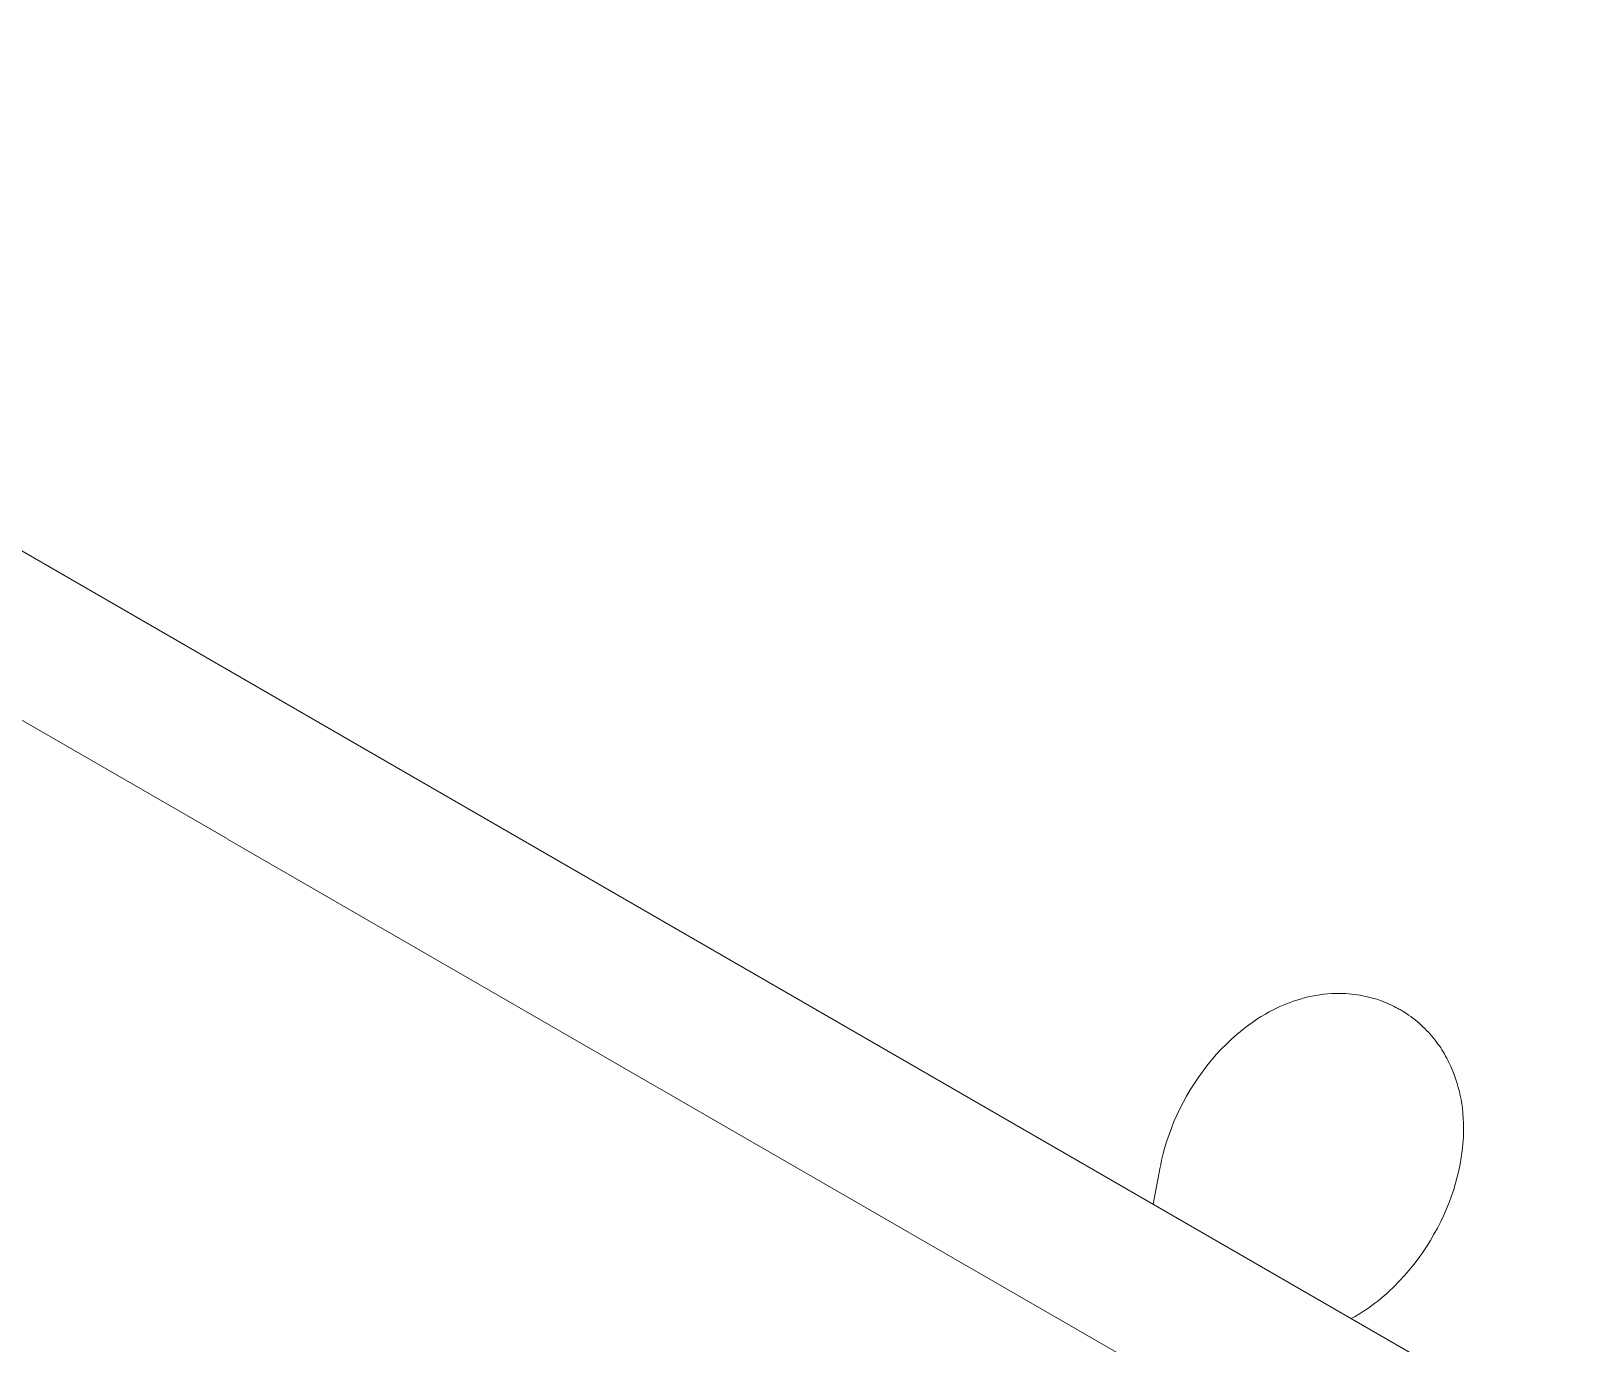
# Model space of a CAD drawing. Header units: inches. Extents: x -7 to 144, y -3 to 95.
# Drawn here: x 131.22 to 141.39, y 81.28 to 89.91 of the extents above; entities that cross this region are included whole.
import ezdxf

# ---------------------------------------------------------------- set-up
doc = ezdxf.new("R2010")
doc.units = ezdxf.units.IN
doc.layers.add('ZANO_R', color=7, linetype='Continuous', lineweight=0)

msp = doc.modelspace()

# ---------------------------------------------------------------- linework, layer by layer
at = {"layer": 'ZANO_R'}
for p, q in [((125.24122, 89.90586), (133.31427, 85.24488)), ((132.51538, 84.59378), (124.44316, 89.25428)), ((133.31448, 85.24476), (141.38775, 80.58365)), ((140.58969, 79.93208), (132.51643, 84.59318)), ((139.56867, 83.5414), (139.59387, 83.54838)), ((139.59387, 83.54838), (139.61923, 83.55466)), ((139.61923, 83.55466), (139.64475, 83.56022)), ((139.64475, 83.56022), (139.67041, 83.56506)), ((139.67041, 83.56506), (139.69621, 83.56916)), ((139.69621, 83.56916), (139.72213, 83.57251)), ((139.72213, 83.57251), (139.74815, 83.57509)), ((139.74815, 83.57509), (139.77426, 83.5769)), ((139.77426, 83.5769), (139.79756, 83.57784)), ((139.79756, 83.57784), (139.82089, 83.57815)), ((139.82089, 83.57815), (139.84422, 83.57781)), ((139.84422, 83.57781), (139.86753, 83.57683)), ((139.86753, 83.57683), (139.88642, 83.57556)), ((139.88642, 83.57556), (139.90528, 83.57386)), ((139.90528, 83.57386), (139.9241, 83.57172)), ((139.9241, 83.57172), (139.94287, 83.56916)), ((139.94287, 83.56916), (139.96159, 83.56615)), ((139.96159, 83.56615), (139.98024, 83.56271)), ((139.98024, 83.56271), (139.99883, 83.55882)), ((139.99883, 83.55882), (140.01734, 83.5545)), ((140.01734, 83.5545), (140.04398, 83.54745)), ((139.33849, 83.44213), (139.36451, 83.45671)), ((139.36451, 83.45671), (139.39092, 83.47059)), ((139.39092, 83.47059), (139.41246, 83.48124)), ((139.41246, 83.48124), (139.43421, 83.4914)), ((139.43421, 83.4914), (139.45616, 83.50106)), ((139.45616, 83.50106), (139.47831, 83.51021)), ((139.47831, 83.51021), (139.50064, 83.51883)), ((139.50064, 83.51883), (139.52315, 83.52691)), ((139.52315, 83.52691), (139.54583, 83.53444)), ((139.54583, 83.53444), (139.56867, 83.5414)), ((140.04398, 83.54745), (140.07034, 83.5395)), ((140.07034, 83.5395), (140.09639, 83.53065)), ((140.09639, 83.53065), (140.12211, 83.52091)), ((140.12211, 83.52091), (140.14748, 83.51027)), ((140.14748, 83.51027), (140.17248, 83.49875)), ((140.17248, 83.49875), (140.18483, 83.49266)), ((140.18483, 83.49266), (140.19709, 83.48636)), ((140.19709, 83.48636), (140.20924, 83.47983)), ((140.20924, 83.47983), (140.22128, 83.47309)), ((140.22432, 83.47134), (140.24546, 83.45869)), ((140.24546, 83.45869), (140.26619, 83.44539)), ((139.19055, 83.34127), (139.20941, 83.35594)), ((139.20941, 83.35594), (139.22849, 83.37021)), ((139.22849, 83.37021), (139.25537, 83.38939)), ((139.25537, 83.38939), (139.28267, 83.40778)), ((139.28267, 83.40778), (139.31039, 83.42537)), ((139.31039, 83.42537), (139.33849, 83.44213)), ((140.26619, 83.44539), (140.2806, 83.43559)), ((140.2806, 83.43559), (140.29479, 83.42547)), ((140.29479, 83.42547), (140.30874, 83.41505)), ((140.30874, 83.41505), (140.32245, 83.40434)), ((140.32245, 83.40434), (140.33592, 83.39332)), ((140.33592, 83.39332), (140.34914, 83.38202)), ((140.34914, 83.38202), (140.36211, 83.37043)), ((140.36211, 83.37043), (140.37483, 83.35855)), ((140.37483, 83.35855), (140.38691, 83.34678)), ((140.38691, 83.34678), (140.39874, 83.33476)), ((139.04852, 83.21134), (139.08225, 83.24556)), ((139.08225, 83.24556), (139.11739, 83.27889)), ((139.11739, 83.27889), (139.13533, 83.29503)), ((139.13533, 83.29503), (139.1535, 83.31081)), ((139.1535, 83.31081), (139.17191, 83.32623)), ((139.17191, 83.32623), (139.19055, 83.34127)), ((140.39874, 83.33476), (140.4103, 83.32251)), ((140.4103, 83.32251), (140.4216, 83.31002)), ((140.4216, 83.31002), (140.43264, 83.2973)), ((140.43264, 83.2973), (140.44341, 83.28435)), ((140.44341, 83.28435), (140.45391, 83.27118)), ((140.45391, 83.27118), (140.46414, 83.2578)), ((140.46414, 83.2578), (140.47337, 83.24521)), ((140.47337, 83.24521), (140.48236, 83.23246)), ((138.98411, 83.13924), (139.0158, 83.17589)), ((139.0158, 83.17589), (139.04852, 83.21134)), ((140.48236, 83.23246), (140.4911, 83.21955)), ((140.4911, 83.21955), (140.49959, 83.20649)), ((140.49959, 83.20649), (140.50783, 83.19328)), ((140.50783, 83.19328), (140.51582, 83.17992)), ((140.51582, 83.17992), (140.52357, 83.16643)), ((140.52357, 83.16643), (140.53107, 83.15279)), ((140.53107, 83.15279), (140.53836, 83.13895)), ((138.89643, 83.02401), (138.92438, 83.06317)), ((138.92438, 83.06317), (138.95348, 83.10145)), ((138.95348, 83.10145), (138.98411, 83.13924)), ((140.53836, 83.13895), (140.54539, 83.12498)), ((140.54539, 83.12498), (140.55217, 83.11089)), ((140.55217, 83.11089), (140.5587, 83.09669)), ((140.5587, 83.09669), (140.56497, 83.08238)), ((140.56497, 83.08238), (140.57099, 83.06795)), ((140.57099, 83.06795), (140.58227, 83.0388)), ((138.82039, 82.90266), (138.84417, 82.94326)), ((138.84417, 82.94326), (138.86969, 82.98402)), ((138.86969, 82.98402), (138.89643, 83.02401)), ((140.58227, 83.0388), (140.59134, 83.0129)), ((140.59134, 83.0129), (140.59963, 82.98675)), ((140.59963, 82.98675), (140.60715, 82.96036)), ((140.60715, 82.96036), (140.61391, 82.93376)), ((138.77641, 82.81941), (138.79779, 82.86136)), ((138.79779, 82.86136), (138.82039, 82.90266)), ((140.61391, 82.93376), (140.61992, 82.90697)), ((140.61992, 82.90697), (140.62518, 82.88)), ((140.62518, 82.88), (140.6297, 82.85288)), ((140.6297, 82.85288), (140.6335, 82.82563)), ((138.72102, 82.6931), (138.73801, 82.73518)), ((138.73801, 82.73518), (138.75628, 82.77688)), ((138.75628, 82.77688), (138.77641, 82.81941)), ((140.6335, 82.82563), (140.63718, 82.79183)), ((140.63718, 82.79183), (140.6398, 82.75786)), ((140.6398, 82.75786), (140.64135, 82.72375)), ((138.69093, 82.60793), (138.70532, 82.65067)), ((138.70532, 82.65067), (138.72102, 82.6931)), ((140.64149, 82.66021), (140.64038, 82.63088)), ((140.64135, 82.72375), (140.64186, 82.68955)), ((140.64186, 82.68955), (140.64149, 82.66021)), ((138.66698, 82.5247), (138.67831, 82.56641)), ((138.67831, 82.56641), (138.69093, 82.60793)), ((140.63286, 82.54352), (140.62677, 82.49979)), ((140.63532, 82.56538), (140.63286, 82.54352)), ((140.6374, 82.58723), (140.63532, 82.56538)), ((140.63909, 82.60907), (140.6374, 82.58723)), ((140.64038, 82.63088), (140.63909, 82.60907)), ((138.60093, 82.19262), (138.64723, 82.43544)), ((138.64827, 82.44088), (138.65695, 82.48284)), ((138.65695, 82.48284), (138.66698, 82.5247)), ((140.61919, 82.45611), (140.61051, 82.41415)), ((140.62677, 82.49979), (140.61919, 82.45611)), ((140.58915, 82.33059), (140.57653, 82.28906)), ((140.60049, 82.3723), (140.58915, 82.33059)), ((140.61051, 82.41415), (140.60049, 82.3723)), ((140.56215, 82.24633), (140.54644, 82.2039)), ((140.57653, 82.28906), (140.56215, 82.24633)), ((140.52945, 82.16182), (140.51118, 82.12012)), ((140.54644, 82.2039), (140.52945, 82.16182)), ((140.46967, 82.03564), (140.44708, 81.99434)), ((140.49105, 82.07759), (140.46967, 82.03564)), ((140.51118, 82.12012), (140.49105, 82.07759)), ((140.42329, 81.95374), (140.39777, 81.91298)), ((140.44708, 81.99434), (140.42329, 81.95374)), ((140.34308, 81.83383), (140.31398, 81.79555)), ((140.37103, 81.87299), (140.34308, 81.83383)), ((140.39777, 81.91298), (140.37103, 81.87299)), ((140.25166, 81.72111), (140.21894, 81.68565)), ((140.28335, 81.75776), (140.25166, 81.72111)), ((140.31398, 81.79555), (140.28335, 81.75776)), ((140.15007, 81.61811), (140.13213, 81.60197)), ((140.18521, 81.65144), (140.15007, 81.61811)), ((140.21894, 81.68565), (140.18521, 81.65144)), ((140.03897, 81.52679), (140.01209, 81.50761)), ((140.05805, 81.54106), (140.03897, 81.52679)), ((140.07691, 81.55572), (140.05805, 81.54106)), ((140.09555, 81.57077), (140.07691, 81.55572)), ((140.11396, 81.58619), (140.09555, 81.57077)), ((140.13213, 81.60197), (140.11396, 81.58619)), ((139.92897, 81.45487), (139.9035, 81.44059)), ((139.95708, 81.47163), (139.92897, 81.45487)), ((139.98479, 81.48921), (139.95708, 81.47163)), ((140.01209, 81.50761), (139.98479, 81.48921))]:
    msp.add_line(p, q, dxfattribs=at)

doc.saveas('drawing.dxf')
